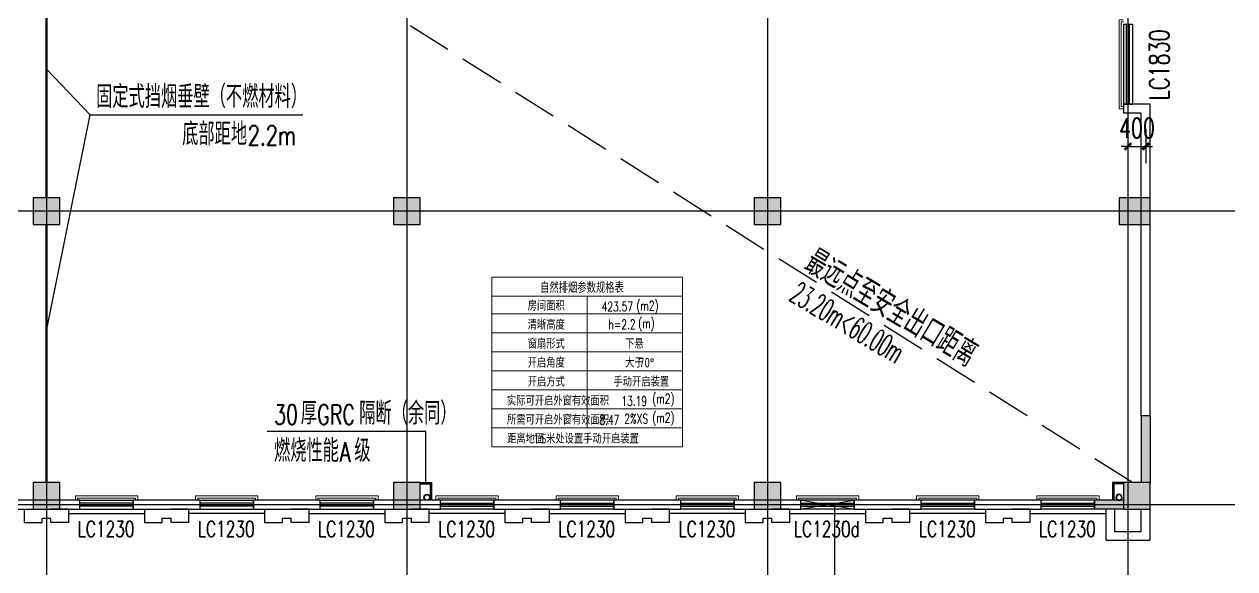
# Model space of a CAD drawing. Extents: x 1738711 to 2346805, y 1189731 to 2516152.
# Drawn here: x 1965085 to 1992285, y 2085018 to 2097259 of the extents above; entities that cross this region are included whole.
import ezdxf

# ---------------------------------------------------------------- set-up
doc = ezdxf.new("R2010")
doc.units = 0
doc.header["$LTSCALE"] = 1000
doc.header["$MEASUREMENT"] = 0
doc.linetypes.add('DASH', pattern=[0.35, 0.25, -0.1])
doc.linetypes.add('复件 140224通州运河二期售楼部条件图_t3$0$X-ME SHAFT SH$0$X-B2$0$WATER_LINE', pattern=[0])
for name, color, linetype, lineweight in [('_0', 7, 'Continuous', 25), ('H_Z', 4, 'Continuous', 13), ('栏杆', 6, 'Continuous', 15)]:
    doc.layers.add(name, color=color, linetype=linetype, lineweight=lineweight)
for name, color, linetype in [('A-Detl-Thin', 1, 'Continuous'), ('COLUMN', 9, 'Continuous'), ('DIM_LEAD', 3, 'Continuous'), ('DOTE', 1, 'Continuous'), ('PUB_DIM', 3, 'Continuous'), ('PUB_HATCH', 8, 'Continuous'), ('PUB_TEXT', 7, 'Continuous'), ('WALL', 40, 'Continuous'), ('WINDOW', 144, 'Continuous'), ('WINDOW_TEXT', 7, 'Continuous'), ('YS', 6, 'Continuous'), ('文字', 6, 'Continuous'), ('疏散距离', 211, 'DASH'), ('线脚', 44, 'Continuous'), ('面层', 6, 'Continuous')]:
    doc.layers.add(name, color=color, linetype=linetype)
doc.styles.add('_TCH_DIM', font='SIMPLEX', dxfattribs={"bigfont": 'GBCBIG'})
doc.styles.add('_TCH_DIM_T3', font='SIMPLEX', dxfattribs={"width": 0.705882, "bigfont": 'GBCBIG'})
doc.styles.add('_TCH_WINDOW', font='SIMPLEX', dxfattribs={"height": 3.5, "bigfont": 'GBCBIG'})
doc.styles.add('HZ', font='rs', dxfattribs={"bigfont": 'hztxt'})
doc.styles.get("Standard").update_dxf_attribs({"font": 'gbenor.shx', "bigfont": 'gbcbig.shx'})
doc.styles.add('黑体', font='simhei_0.ttf', dxfattribs={"width": 0.9})
doc.dimstyles.new('_TCH_ARCH&&150', dxfattribs={"dimtxt": 446.25, "dimasz": 150, "dimexe": 375, "dimexo": 450, "dimgap": 189.375, "dimtad": 1, "dimdec": 0, "dimzin": 0, "dimdsep": 46, "dimtxsty": '_TCH_DIM_T3', "dimblk": 'ARCHTICK', "dimcen": 0.09, "dimclrt": 7, "dimazin": 2, "dimtfac": 1, "dimtdec": 0, "dimtix": 1, "dimtmove": 2, "dimatfit": 3, "dimfxl": 1, "dimtolj": 1, "dimtzin": 0, "dimarcsym": 0})

# ---------------------------------------------------------------- blocks, each defined once
blk = doc.blocks.new('dgh321')
at = {"layer": 'WALL', "linetype": '复件 140224通州运河二期售楼部条件图_t3$0$X-ME SHAFT SH$0$X-B2$0$WATER_LINE'}
for p, q in [((3247025, -2494105), (3247425, -2494105)), ((3247025, -2494105), (3247025, -2494405)), ((3247425, -2494105), (3247625, -2494105)), ((3248025, -2494105), (3247625, -2494105)), ((3248025, -2494405), (3248025, -2494105)), ((3247025, -2494405), (3247425, -2494405)), ((3247425, -2494405), (3247425, -2494305)), ((3247425, -2494305), (3247625, -2494305)), ((3247625, -2494405), (3247625, -2494305)), ((3248025, -2494405), (3247625, -2494405))]:
    blk.add_line(p, q, dxfattribs=at)
blk = doc.blocks.new('A$C68B42598')
at = {"layer": 'YS'}
for radius in [70, 60]:
    blk.add_circle((70, 70), radius, dxfattribs=at)
blk = doc.blocks.new('hreahaerheh')
at = {"layer": 'YS'}
blk.add_blockref('A$C68B42598', (1974065, 1888439), dxfattribs=at)
at = {"layer": 'YS', "xscale": -1}
blk.add_blockref('A$C68B42598', (1989755, 1888439), dxfattribs=at)
blk = doc.blocks.new('hertaraeherah')
at = {"layer": '疏散距离', "ltscale": 4}
blk.add_lwpolyline([(1989985, 1987859), (1970385, 2000259)], dxfattribs=at)
at = {"layer": 'DIM_LEAD', "color": 7, "style": '_TCH_DIM'}
blk.add_text('最远点至安全出口距离', height=600, rotation=329.0621, dxfattribs=at).set_placement((1982559, 1992640))
at = {"layer": '文字', "style": '_TCH_DIM_T3', "width": 0.49827}
blk.add_text('23.20m<60.00m', height=500, rotation=329.0621, dxfattribs=at).set_placement((1982248, 1991964))
blk = doc.blocks.new('hjtraherahreh')
at = {"layer": '面层', "color": 144}
for points in [[(1973985, 1987859), (1974235, 1987859), (1974235, 1987459)], [(1973985, 1987829), (1974205, 1987829), (1974205, 1987459)], [(1989785, 1987859), (1989535, 1987859), (1989535, 1987459)], [(1989785, 1987829), (1989565, 1987829), (1989565, 1987459)]]:
    blk.add_lwpolyline(points, dxfattribs=at)
blk = doc.blocks.new('haerraeherah')
at = {"layer": '栏杆'}
for points in [[(1950035, 1987459), (1950035, 1987559), (1951435, 1987559), (1951435, 1987459)], [(1950085, 1987459), (1950085, 1987509), (1951385, 1987509), (1951385, 1987459)]]:
    blk.add_lwpolyline(points, dxfattribs=at)
blk = doc.blocks.new('hear5herahera')
at = {"layer": '栏杆'}
for points in [[(1989785, 1996259), (1989685, 1996259), (1989685, 1998259), (1989785, 1998259)], [(1989785, 1996309), (1989735, 1996309), (1989735, 1998209), (1989785, 1998209)]]:
    blk.add_lwpolyline(points, dxfattribs=at)
at = {"layer": '_0'}
for p in [(16200, 0), (18900, 0), (21600, 0), (24300, 0), (27000, 0), (29700, 0), (32400, 0), (35100, 0), (37800, 0)]:
    blk.add_blockref('haerraeherah', p, dxfattribs=at)
blk = doc.blocks.new('jtrsjhtrh')
at = {"layer": 'A-Detl-Thin', "const_width": 20}
blk.add_lwpolyline([(397699, 368025), (397899, 368025), (397899, 366825), (397699, 366825)], close=True, dxfattribs=at)
for points in [[(397899, 366825), (397699, 368025)], [(397699, 366825), (397899, 368025)]]:
    blk.add_lwpolyline(points, dxfattribs=at)
blk = doc.blocks.new('herahreaherh')
at = {"layer": 'DIM_LEAD'}
blk.add_line((1983292, 1987351), (1983292, 1977666), dxfattribs=at)
at = {"rotation": 90}
blk.add_blockref('jtrsjhtrh', (2350560, 1589560), dxfattribs=at)
blk = doc.blocks.new('_ArchTick')
at = {"color": 0, "linetype": 'ByBlock', "const_width": 0.4}
blk.add_lwpolyline([(-0.5, -0.5), (0.5, 0.5)], dxfattribs=at)
blk = doc.blocks.new('*D2712')
at = {"layer": 'Defpoints', "color": 0, "transparency": 16777216}
for p in [(1989885, 2095359), (1990285, 2095359), (1990285, 2094513)]:
    blk.add_point(p, dxfattribs=at)
at = {"layer": 'PUB_DIM', "color": 0, "lineweight": -2, "transparency": 16777216}
for p, q in [((1989885, 2094909), (1989885, 2094138)), ((1990285, 2094909), (1990285, 2094138)), ((1989885, 2094513), (1989735, 2094513)), ((1989885, 2094513), (1990285, 2094513)), ((1990285, 2094513), (1990435, 2094513))]:
    blk.add_line(p, q, dxfattribs=at)
at = {"layer": 'PUB_DIM', "color": 0, "lineweight": -2, "transparency": 16777216, "xscale": 150, "yscale": 150, "zscale": 150}
blk.add_blockref('_ArchTick', (1989885, 2094513), dxfattribs=at)
at = {"layer": 'PUB_DIM', "color": 0, "lineweight": -2, "transparency": 16777216, "xscale": 150, "yscale": 150, "zscale": 150, "rotation": 180}
blk.add_blockref('_ArchTick', (1990285, 2094513), dxfattribs=at)
at = {"layer": 'PUB_DIM', "color": 7, "transparency": 16777216, "insert": (1990085, 2094925), "char_height": 446.2, "attachment_point": 5, "style": '_TCH_DIM_T3'}
blk.add_mtext('\\A1;400', dxfattribs=at)
blk = doc.blocks.new('$TCHSYS$WIN2D')
for p, q in [((-0.5, 0.5), (0.5, 0.5)), ((-0.5, 0.5), (-0.5, -0.5)), ((0.5, 0.5), (0.5, -0.5)), ((0.5, 0.167), (-0.5, 0.167)), ((0.5, -0.167), (-0.5, -0.167)), ((-0.5, -0.5), (0.5, -0.5))]:
    blk.add_line(p, q)
blk = doc.blocks.new('_FZH')
blk.add_lwpolyline([(-0.5, -0.5), (0.5, -0.5), (0.5, 0.5), (-0.5, 0.5)], close=True)
at = {"layer": 'PUB_HATCH'}
blk.add_solid([(-0.5, -0.5), (0.5, -0.5), (-0.5, 0.5), (0.5, 0.5)], dxfattribs=at)

msp = doc.modelspace()

# ---------------------------------------------------------------- hatches: boundary and pattern name
at = {"layer": 'PUB_HATCH', "linetype": '复件 140224通州运河二期售楼部条件图_t3$0$X-ME SHAFT SH$0$X-B2$0$WATER_LINE'}
for points in [[(1990184.6, 2086959.1), (1990384.6, 2086959.1), (1990384.6, 2088459.1), (1990184.6, 2088459.1)], [(1989784.6, 2086359.1), (1989784.6, 2086559.1), (1989134.6, 2086559.1), (1989134.6, 2086359.1)]]:
    msp.add_hatch(color=256, dxfattribs=at).paths.add_polyline_path(points)

# ---------------------------------------------------------------- linework, layer by layer
at = {"layer": 'DIM_LEAD'}
for p, q in [((1965584.6, 2096246.9), (1966568.8, 2095220.7)), ((1965584.6, 2090366.7), (1966568.8, 2095220.7)), ((1966568.8, 2095220.7), (1971346.5, 2095220.7)), ((1974109.6, 2088103.6), (1970540.1, 2088103.6)), ((1974109.6, 2086959.1), (1974109.6, 2088103.6))]:
    msp.add_line(p, q, dxfattribs=at)
at = {"layer": 'DOTE'}
for p, q in [((1965584.6, 2108659.1), (1965584.6, 2084059.1)), ((1973684.6, 2108659.1), (1973684.6, 2084059.1)), ((1981784.6, 2108659.1), (1981784.6, 2084059.1)), ((1989884.6, 2108659.1), (1989884.6, 2084059.1)), ((1992284.6, 2093059.1), (1930784.6, 2093059.1)), ((1992284.6, 2086459.1), (1930784.6, 2086459.1))]:
    msp.add_line(p, q, dxfattribs=at)
at = {"layer": 'H_Z'}
for p, q in [((1975595.1, 2091569.7), (1975595.1, 2087759.7)), ((1979874.1, 2091569.7), (1975595.1, 2091569.7)), ((1979874.1, 2087759.7), (1979874.1, 2091569.7)), ((1979874.1, 2091143.1), (1975595.1, 2091143.1)), ((1977734.6, 2091143.1), (1977734.6, 2088186.4)), ((1979874.1, 2090746.4), (1975595.1, 2090746.4)), ((1979874.1, 2090319.7), (1975595.1, 2090319.7)), ((1979874.1, 2089893), (1975595.1, 2089893)), ((1979874.1, 2089466.4), (1975595.1, 2089466.4)), ((1979874.1, 2089039.7), (1975595.1, 2089039.7)), ((1979874.1, 2088613), (1975595.1, 2088613)), ((1979874.1, 2088186.4), (1975595.1, 2088186.4)), ((1979874.1, 2087759.7), (1975595.1, 2087759.7))]:
    msp.add_line(p, q, dxfattribs=at)
at = {"layer": 'WALL', "linetype": '复件 140224通州运河二期售楼部条件图_t3$0$X-ME SHAFT SH$0$X-B2$0$WATER_LINE'}
for p, q in [((1989984.6, 2095459.1), (1989784.6, 2095459.1)), ((1989784.6, 2095459.1), (1989784.6, 2095259.1)), ((1990184.6, 2095259.1), (1989784.6, 2095259.1)), ((1990384.6, 2095459.1), (1989984.6, 2095459.1)), ((1990184.6, 2088459.1), (1990184.6, 2095259.1)), ((1990384.6, 2088459.1), (1990384.6, 2095459.1)), ((1990184.6, 2088459.1), (1990184.6, 2086959.1)), ((1990384.6, 2088459.1), (1990184.6, 2088459.1)), ((1990384.6, 2088459.1), (1990384.6, 2086959.1)), ((1966334.6, 2086559.1), (1964834.6, 2086559.1)), ((1966334.6, 2086359.1), (1966334.6, 2086559.1)), ((1969034.6, 2086559.1), (1967534.6, 2086559.1)), ((1967534.6, 2086559.1), (1967534.6, 2086359.1)), ((1969034.6, 2086359.1), (1969034.6, 2086559.1)), ((1971734.6, 2086559.1), (1970234.6, 2086559.1)), ((1970234.6, 2086559.1), (1970234.6, 2086359.1)), ((1971734.6, 2086359.1), (1971734.6, 2086559.1)), ((1974434.6, 2086559.1), (1972934.6, 2086559.1)), ((1972934.6, 2086559.1), (1972934.6, 2086359.1)), ((1974434.6, 2086359.1), (1974434.6, 2086559.1)), ((1977134.6, 2086559.1), (1975634.6, 2086559.1)), ((1975634.6, 2086559.1), (1975634.6, 2086359.1)), ((1977134.6, 2086359.1), (1977134.6, 2086559.1)), ((1979834.6, 2086559.1), (1978334.6, 2086559.1)), ((1978334.6, 2086559.1), (1978334.6, 2086359.1)), ((1979834.6, 2086359.1), (1979834.6, 2086559.1)), ((1982534.6, 2086559.1), (1981034.6, 2086559.1)), ((1981034.6, 2086559.1), (1981034.6, 2086359.1)), ((1982534.6, 2086359.1), (1982534.6, 2086559.1)), ((1985234.6, 2086559.1), (1983734.6, 2086559.1)), ((1983734.6, 2086559.1), (1983734.6, 2086359.1)), ((1985234.6, 2086359.1), (1985234.6, 2086559.1)), ((1987934.6, 2086559.1), (1986434.6, 2086559.1)), ((1986434.6, 2086559.1), (1986434.6, 2086359.1)), ((1987934.6, 2086359.1), (1987934.6, 2086559.1)), ((1989134.6, 2086559.1), (1989134.6, 2086359.1)), ((1989784.6, 2086559.1), (1989134.6, 2086559.1)), ((1989134.6, 2086359.1), (1989134.6, 2086559.1)), ((1964834.6, 2086359.1), (1966334.6, 2086359.1)), ((1967534.6, 2086359.1), (1969034.6, 2086359.1)), ((1970234.6, 2086359.1), (1971734.6, 2086359.1)), ((1972934.6, 2086359.1), (1974434.6, 2086359.1)), ((1975634.6, 2086359.1), (1977134.6, 2086359.1)), ((1978334.6, 2086359.1), (1979834.6, 2086359.1)), ((1981034.6, 2086359.1), (1982534.6, 2086359.1)), ((1983734.6, 2086359.1), (1985234.6, 2086359.1)), ((1986434.6, 2086359.1), (1987934.6, 2086359.1)), ((1989784.6, 2086359.1), (1989134.6, 2086359.1)), ((1989384.6, 2086359.1), (1989384.6, 2085659.1)), ((1989584.6, 2086359.1), (1989384.6, 2086359.1)), ((1989584.6, 2086359.1), (1989584.6, 2085859.1)), ((1990184.6, 2085859.1), (1990184.6, 2086359.1)), ((1990384.6, 2085659.1), (1990384.6, 2086359.1)), ((1989584.6, 2085859.1), (1990184.6, 2085859.1)), ((1989384.6, 2085659.1), (1990384.6, 2085659.1))]:
    msp.add_line(p, q, dxfattribs=at)
at = {"layer": 'WINDOW', "color": 4, "linetype": 'DASH', "ltscale": 2, "const_width": 50}
for points in [[(1965584.6, 2099359.1), (1965584.6, 2093359.1)], [(1965584.6, 2092759.1), (1965584.6, 2086959.1)]]:
    msp.add_lwpolyline(points, dxfattribs=at)
at = {"layer": '线脚', "color": 8, "linetype": '复件 140224通州运河二期售楼部条件图_t3$0$X-ME SHAFT SH$0$X-B2$0$WATER_LINE'}
for p, q in [((1966084.6, 2086259.1), (1967784.6, 2086259.1)), ((1970484.6, 2086259.1), (1968784.6, 2086259.1)), ((1971484.6, 2086259.1), (1973184.6, 2086259.1)), ((1975884.6, 2086259.1), (1974184.6, 2086259.1)), ((1976884.6, 2086259.1), (1978584.6, 2086259.1)), ((1981284.6, 2086259.1), (1979584.6, 2086259.1)), ((1982284.6, 2086259.1), (1983984.6, 2086259.1)), ((1986684.6, 2086259.1), (1984984.6, 2086259.1)), ((1987684.6, 2086259.1), (1989384.6, 2086259.1))]:
    msp.add_line(p, q, dxfattribs=at)

# ---------------------------------------------------------------- block references
msp.add_blockref('herahreaherh', (0, 99100))
at = {"rotation": 90}
msp.add_blockref('jtrsjhtrh', (2350560.1, 1688660.3), dxfattribs=at)
at = {"layer": '_0'}
for name, p in [('hjtraherahreh', (0, 99100)), ('hear5herahera', (0, 99100)), ('hreahaerheh', (0, 198114.8)), ('hertaraeherah', (0, 99100))]:
    msp.add_blockref(name, p, dxfattribs=at)
at = {"layer": 'COLUMN', "linetype": '复件 140224通州运河二期售楼部条件图_t3$0$X-ME SHAFT SH$0$X-B2$0$WATER_LINE', "xscale": 600}
for p, yscale, zscale in [((1965584.6, 2093059.1), 600, 600), ((1973684.6, 2093059.1), 600, 600), ((1981784.6, 2093059.1), 600, 600), ((1965584.6, 2086659.1), 600.0000002530869, 600.0000002530869), ((1973684.6, 2086659.1), 600.0000002530869, 600.0000002530869), ((1981784.6, 2086659.1), 600.0000002530869, 600.0000002530869), ((1990084.6, 2086659.1), 600, 600)]:
    msp.add_blockref('_FZH', p, dxfattribs=dict(at, yscale=yscale, zscale=zscale))
at = {"layer": 'COLUMN', "linetype": '复件 140224通州运河二期售楼部条件图_t3$0$X-ME SHAFT SH$0$X-B2$0$WATER_LINE', "xscale": 699.9999998195563, "yscale": 600, "zscale": 600, "rotation": 3.214991387494908e-08}
msp.add_blockref('_FZH', (1990034.6, 2093059.1), dxfattribs=at)
at = {"layer": 'WALL', "linetype": '复件 140224通州运河二期售楼部条件图_t3$0$X-ME SHAFT SH$0$X-B2$0$WATER_LINE'}
for p in [(-1281940.6, 4580464), (-1279240.6, 4580464), (-1276540.6, 4580464), (-1273840.6, 4580464), (-1271140.6, 4580464), (-1268440.6, 4580464), (-1265740.6, 4580464), (-1263040.6, 4580464), (-1260340.6, 4580464)]:
    msp.add_blockref('dgh321', p, dxfattribs=at)
at = {"layer": 'WINDOW', "linetype": '复件 140224通州运河二期售楼部条件图_t3$0$X-ME SHAFT SH$0$X-B2$0$WATER_LINE'}
ref = msp.add_blockref('$TCHSYS$WIN2D', (1989884.6, 2096359.1), dxfattribs=dict(at, xscale=1800, yscale=-200, zscale=1800, rotation=270))
ref.add_attrib('A', 'LC1830', (1990810.9, 2095549.1), dxfattribs={"layer": 'WINDOW_TEXT', "linetype": '复件 140224通州运河二期售楼部条件图_t3$0$X-ME SHAFT SH$0$X-B2$0$WATER_LINE', "ltscale": 0.5, "height": 446.25, "rotation": 90, "style": '_TCH_WINDOW', "width": 0.705882})
ref = msp.add_blockref('$TCHSYS$WIN2D', (1966934.6, 2086459.1), dxfattribs=dict(at, xscale=-1200, yscale=200, zscale=-1200, rotation=179.9999999999918))
ref.add_attrib('A', 'LC1230', (1966286.6, 2085735.5), dxfattribs={"layer": 'WINDOW_TEXT', "linetype": '复件 140224通州运河二期售楼部条件图_t3$0$X-ME SHAFT SH$0$X-B2$0$WATER_LINE', "ltscale": 0.5, "height": 357, "rotation": 360, "style": '_TCH_WINDOW', "width": 0.705882})
ref = msp.add_blockref('$TCHSYS$WIN2D', (1969634.6, 2086459.1), dxfattribs=dict(at, xscale=-1200, yscale=200, zscale=-1200, rotation=179.9999999999918))
ref.add_attrib('A', 'LC1230', (1968986.6, 2085735.5), dxfattribs={"layer": 'WINDOW_TEXT', "linetype": '复件 140224通州运河二期售楼部条件图_t3$0$X-ME SHAFT SH$0$X-B2$0$WATER_LINE', "ltscale": 0.5, "height": 357, "rotation": 360, "style": '_TCH_WINDOW', "width": 0.705882})
ref = msp.add_blockref('$TCHSYS$WIN2D', (1972334.6, 2086459.1), dxfattribs=dict(at, xscale=-1200, yscale=200, zscale=-1200, rotation=179.9999999999918))
ref.add_attrib('A', 'LC1230', (1971686.6, 2085735.5), dxfattribs={"layer": 'WINDOW_TEXT', "linetype": '复件 140224通州运河二期售楼部条件图_t3$0$X-ME SHAFT SH$0$X-B2$0$WATER_LINE', "ltscale": 0.5, "height": 357, "rotation": 360, "style": '_TCH_WINDOW', "width": 0.705882})
ref = msp.add_blockref('$TCHSYS$WIN2D', (1975034.6, 2086459.1), dxfattribs=dict(at, xscale=1200, yscale=200, zscale=1200, rotation=179.9999999999918))
ref.add_attrib('A', 'LC1230', (1974386.6, 2085735.5), dxfattribs={"layer": 'WINDOW_TEXT', "linetype": '复件 140224通州运河二期售楼部条件图_t3$0$X-ME SHAFT SH$0$X-B2$0$WATER_LINE', "ltscale": 0.5, "height": 357, "rotation": 360, "style": '_TCH_WINDOW', "width": 0.705882})
ref = msp.add_blockref('$TCHSYS$WIN2D', (1977734.6, 2086459.1), dxfattribs=dict(at, xscale=1200, yscale=200, zscale=1200, rotation=179.9999999999918))
ref.add_attrib('A', 'LC1230', (1977086.6, 2085735.5), dxfattribs={"layer": 'WINDOW_TEXT', "linetype": '复件 140224通州运河二期售楼部条件图_t3$0$X-ME SHAFT SH$0$X-B2$0$WATER_LINE', "ltscale": 0.5, "height": 357, "rotation": 360, "style": '_TCH_WINDOW', "width": 0.705882})
ref = msp.add_blockref('$TCHSYS$WIN2D', (1980434.6, 2086459.1), dxfattribs=dict(at, xscale=1200, yscale=200, zscale=1200, rotation=179.9999999999918))
ref.add_attrib('A', 'LC1230', (1979786.6, 2085735.5), dxfattribs={"layer": 'WINDOW_TEXT', "linetype": '复件 140224通州运河二期售楼部条件图_t3$0$X-ME SHAFT SH$0$X-B2$0$WATER_LINE', "ltscale": 0.5, "height": 357, "rotation": 360, "style": '_TCH_WINDOW', "width": 0.705882})
ref = msp.add_blockref('$TCHSYS$WIN2D', (1983134.6, 2086459.1), dxfattribs=dict(at, xscale=1200, yscale=200, zscale=1200, rotation=179.9999999999918))
ref.add_attrib('A', 'LC1230d', (1982378.6, 2085735.5), dxfattribs={"layer": 'WINDOW_TEXT', "linetype": '复件 140224通州运河二期售楼部条件图_t3$0$X-ME SHAFT SH$0$X-B2$0$WATER_LINE', "ltscale": 0.5, "height": 357, "rotation": 360, "style": '_TCH_WINDOW', "width": 0.705882})
ref = msp.add_blockref('$TCHSYS$WIN2D', (1985834.6, 2086459.1), dxfattribs=dict(at, xscale=1200, yscale=200, zscale=1200, rotation=179.9999999999918))
ref.add_attrib('A', 'LC1230', (1985186.6, 2085735.5), dxfattribs={"layer": 'WINDOW_TEXT', "linetype": '复件 140224通州运河二期售楼部条件图_t3$0$X-ME SHAFT SH$0$X-B2$0$WATER_LINE', "ltscale": 0.5, "height": 357, "rotation": 360, "style": '_TCH_WINDOW', "width": 0.705882})
ref = msp.add_blockref('$TCHSYS$WIN2D', (1988534.6, 2086459.1), dxfattribs=dict(at, xscale=1200, yscale=200, zscale=1200, rotation=179.9999999999918))
ref.add_attrib('A', 'LC1230', (1987886.6, 2085735.5), dxfattribs={"layer": 'WINDOW_TEXT', "linetype": '复件 140224通州运河二期售楼部条件图_t3$0$X-ME SHAFT SH$0$X-B2$0$WATER_LINE', "ltscale": 0.5, "height": 357, "rotation": 360, "style": '_TCH_WINDOW', "width": 0.705882})

# ---------------------------------------------------------------- texts
at = {"layer": 'H_Z', "width": 0.7}
for s, style, p in [('自然排烟参数规格表', '黑体', (1976675.9, 2091241.8)), ('(m2)', 'HZ', (1978838.8, 2090825.4)), ('h=2.2', 'HZ', (1978212.9, 2090406.1)), ('(m)', 'HZ', (1978880.6, 2090430)), ('(m2)', 'HZ', (1979195.9, 2088734)), ('2%%%XS', 'HZ', (1978566.9, 2088285.6)), ('(m2)', 'HZ', (1979195.9, 2088307.4))]:
    msp.add_text(s, height=213.33, rotation=0, dxfattribs=dict(at, style=style)).set_placement(p)
at = {"layer": 'H_Z'}
for s, height, p in [('房间面积', 208.34, (1976397.1, 2090822.4)), ('清晰高度', 208.34, (1976397.1, 2090395.7)), ('窗扇形式', 208.34, (1976397.1, 2089969)), ('下悬', 208.34, (1978586.1, 2089969)), ('开启角度', 208.34, (1976397.1, 2089542.4)), ('大于', 208.34, (1978586.1, 2089542.4)), ('70', 216, (1978889.5, 2089542.4)), ('°', 208.3, (1979141.5, 2089542.4)), ('开启方式', 208.34, (1976397.1, 2089115.7)), ('手动开启装置', 208.34, (1978324.2, 2089115.7)), ('实际可开启外窗有效面积', 208.34, (1975932, 2088689)), ('所需可开启外窗有效面积', 208.34, (1975932, 2088262.4)), ('距离地面', 208.34, (1975933.9, 2087835.7)), ('1.5', 216, (1976540.5, 2087835.7)), ('米处设置手动开启装置', 208.34, (1976810.5, 2087835.7))]:
    msp.add_text(s, height=height, dxfattribs=at).set_placement(p)
at = {"layer": 'H_Z', "color": 1, "style": 'HZ', "width": 0.7}
for s, p in [('423.57', (1978060.5, 2090807)), ('13.19', (1978503.7, 2088682.8)), ('8.47', (1978008.8, 2088256.2))]:
    msp.add_text(s, height=213.33, rotation=0, dxfattribs=at).set_placement(p)
at = {"layer": 'PUB_TEXT', "color": 7, "style": '_TCH_DIM'}
for s, height, p in [('固定式挡烟垂壁（不燃材料）', 506.383, (1966700.2, 2095378.2)), ('底部距地', 506.38, (1968634.5, 2094538.2)), ('厚', 506.4, (1971297.6, 2088261.1)), ('隔断（余同）', 506.38, (1972611.3, 2088261.1)), ('燃烧性能', 506.38, (1970697.6, 2087421.1)), ('级', 506.4, (1972502.1, 2087421.1))]:
    msp.add_text(s, height=height, dxfattribs=at).set_placement(p)
at = {"layer": 'PUB_TEXT', "color": 7, "style": '_TCH_DIM', "width": 0.705882}
for s, height, p in [('2.2m', 446.25, (1970109, 2094538.2)), ('30', 446.25, (1970697.6, 2088261.1)), ('GRC', 446.25, (1971666.3, 2088261.1)), ('A', 446.2, (1972172.1, 2087421.1))]:
    msp.add_text(s, height=height, dxfattribs=at).set_placement(p)

# ---------------------------------------------------------------- dimensions: what is measured, and where the dimension line sits
at = {"layer": 'PUB_DIM'}
dim = msp.add_aligned_dim(p1=(1989884.6, 2095359.1), p2=(1990284.6, 2095359.1), distance=-846.5, dimstyle='_TCH_ARCH&&150', dxfattribs=at)
dim.commit()
dim.dimension.update_dxf_attribs({"geometry": '*D2712', "text_midpoint": (1990084.6, 2094925.1)})

doc.saveas('drawing.dxf')
